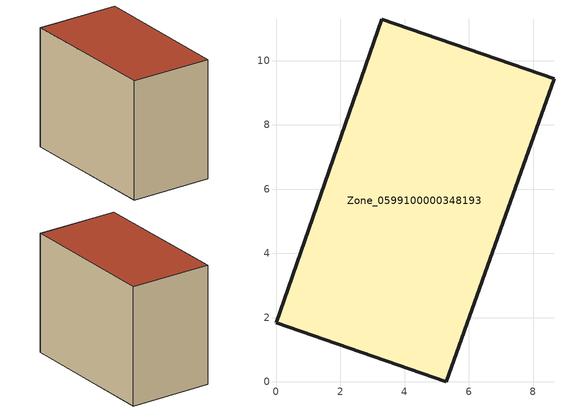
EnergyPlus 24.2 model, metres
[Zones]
Zone_0599100000348193
 floor ground (C_G): 0,1.84 3.29,11.29 8.65,9.43 5.29,0 z0
 wall outside (C_F): 8.65,9.43 3.29,11.29 0,1.84 5.29,0 8.65,9.43 z0:8.09
 roof outside (C_R): 3.29,11.29 0,1.84 5.29,0 8.65,9.43 z8.09
[BUILDING]
Pand.0599100000348193: North Axis=0; Terrain=City; Loads Convergence Tolerance Value=0.04; Temperature Convergence Tolerance Value=0.4; Solar Distribution=FullExterior; Maximum Number of Warmup Days=25; Minimum Number of Warmup Days=1
[Site:Location]
Rotterdam.The.Hague.AP_ZH_NLD Design_Conditions: Latitude=51.96; Longitude=4.45; Time Zone=1; Elevation=-4.5
[SITE:GROUNDTEMPERATURE:BUILDINGSURFACE]
18, 18, 18, 18, 18, 18, 18, 18, 18, 18, 18, 18
[MATERIAL] Thermal Absorptance=0.9; Solar Absorptance=0.7; Visible Absorptance=0.7
Name | Roughness | Thickness | Conductivity | Density | Specific Heat
G.TC.1992-2005 | MediumSmooth | 0.15 | 0.06 | 540 | 1210
F.TC.1992-2005 | Rough | 0.3 | 0.12 | 1920 | 840
R.TC.1992-2005 | MediumRough | 0.2 | 0.08 | 1500 | 1000
[CONSTRUCTION]
C_G: G.TC.1992-2005
C_F: F.TC.1992-2005
C_R: R.TC.1992-2005
[ZONE]
Zone_0599100000348193: Type=1; Multiplier=1; Ceiling Height=Autocalculate; Volume=Autocalculate; Floor Area=autocalculate; Part of Total Floor Area=Yes
[ZONEINFILTRATION:DESIGNFLOWRATE]
Infil_Zone_0599100000348193: Zone or ZoneList or Space or SpaceList=Zone_0599100000348193; Schedule=AlwaysOn; Design Flow Rate Calculation Method=Flow/Area; Flow Rate per Floor Area=0.0015; Constant Term Coefficient=1; Temperature Term Coefficient=0; Velocity Term Coefficient=0; Velocity Squared Term Coefficient=0
[HVACTEMPLATE:ZONE:IDEALLOADSAIRSYSTEM]
Zone_0599100000348193: Maximum Heating Supply Air Temperature=50; Minimum Cooling Supply Air Temperature=13; Maximum Heating Supply Air Humidity Ratio=0.0156; Minimum Cooling Supply Air Humidity Ratio=0.0077; Heating Limit=NoLimit; Cooling Limit=NoLimit; Dehumidification Control Type=ConstantSensibleHeatRatio; Cooling Sensible Heat Ratio=0.7; Dehumidification Setpoint=60; Humidification Control Type=None; Humidification Setpoint=30; Outdoor Air Method=None; Outdoor Air Flow Rate per Person=0.00944; Outdoor Air Flow Rate per Zone Floor Area=0; Outdoor Air Flow Rate per Zone=0; Demand Controlled Ventilation Type=None; Outdoor Air Economizer Type=NoEconomizer; Heat Recovery Type=None; Sensible Heat Recovery Effectiveness=0.7; Latent Heat Recovery Effectiveness=0.65
[ZONECONTROL:THERMOSTAT]
ThermostatControl_Zone_0599100000348193: Zone or ZoneList=Zone_0599100000348193; Control Type Schedule=DualSetpointControlType; Control 1=Thermostat_Zone_0599100000348193; Temperature Difference Between Cutout And Setpoint=0
[THERMOSTATSETPOINT:DUALSETPOINT]
Thermostat_Zone_0599100000348193: Heating Setpoint Temperature Schedule=HeatingSetpoint_Zone_0599100000348193; Cooling Setpoint Temperature Schedule=CoolingSetpoint_Zone_0599100000348193
[SCHEDULE:COMPACT]
HeatingSetpoint_Zone_0599100000348193: Through: 12/31, For: AllDays, Until: 24:00, 21
CoolingSetpoint_Zone_0599100000348193: Through: 12/31, For: AllDays, Until: 24:00, 24
DualSetpointControlType: Through: 12/31, For: AllDays, Until: 24:00, 4
AlwaysOn: Through: 12/31, For: AllDays, Until: 24:00, 1
